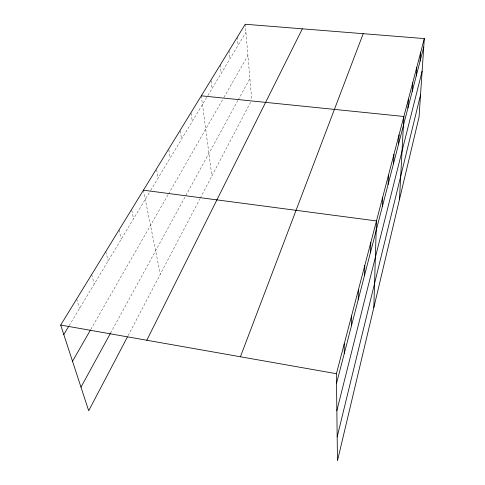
<?xml version="1.0" encoding="UTF-8"?>
<svg xmlns="http://www.w3.org/2000/svg" width="485" height="485" viewBox="0 0 485 485"><rect width="100%" height="100%" fill="white"/><g stroke="black" fill="none" stroke-linecap="round" stroke-linejoin="round"><path stroke-width="0.36" stroke-dasharray="2.42 1.82" d="M128.125 335.602L199.856 198.874M200.202 198.213L250.715 101.941M110.525 333.159L185.452 196.279M185.803 195.631L237.874 100.516M238.226 99.868L249.902 78.546M90.834 329.363L168.119 194.667M168.495 194.012L223.136 98.776M223.87 97.491L247.92 55.575M69.155 325.647L150.326 190.969M150.714 190.326L207.459 96.182M207.841 95.545L245.919 32.368M76.666 299.009L79.504 308.478M91.659 274.571L94.254 284.004M105.754 251.588L108.137 260.966M119.037 229.938L121.226 239.257M131.732 210.217L133.581 218.753M143.427 190.187L160.329 274.219M156.564 169.677L158.11 178.062M168.78 149.738L170.18 158.025M180.299 131.011L181.56 139.147M191.151 113.29L192.302 121.329M201.317 95.818L211.866 175.988M211.127 80.686L212.072 88.525M220.251 64.954L221.19 73.399M228.999 50.695L229.848 59.031M237.31 37.145L238.08 45.372M245.222 24.25L251.745 99.971"/><path stroke-width="0.73" d="M351.473 325.738L351.528 316.026M358.239 299.645L358.366 289.963M364.593 275.153L364.781 265.519M370.558 252.127L370.801 242.555M373.826 307.563L376.475 220.93L143.427 190.187M382.338 206.701L382.677 197.286M388.103 184.47L388.485 175.152M393.517 163.603L393.929 154.382M398.603 143.978L399.052 134.86M399.482 199.468L403.878 116.479L201.317 95.818M407.927 108.028L408.425 99.134M412.201 91.526L412.723 82.747M416.257 75.896L416.791 67.233M420.095 61.08L420.647 52.532M424.308 38.582L419.058 116.988L337.469 460.75L336.402 373.705L424.308 38.582L245.222 24.25L60.692 325.053L88.694 410.759L127.428 336.936M337.178 436.9L420.543 94.854M336.857 410.668L422.132 71.083M336.517 383.417L423.745 47.009M240.414 356.766L363.192 33.689M146.809 340.246L302.337 28.821M80.977 387.139L110.525 333.159M72.526 361.27L90.465 330.006M63.79 334.547L68.773 326.278M60.692 325.053L336.402 373.705M344.223 343.877L344.253 353.601"/></g></svg>
